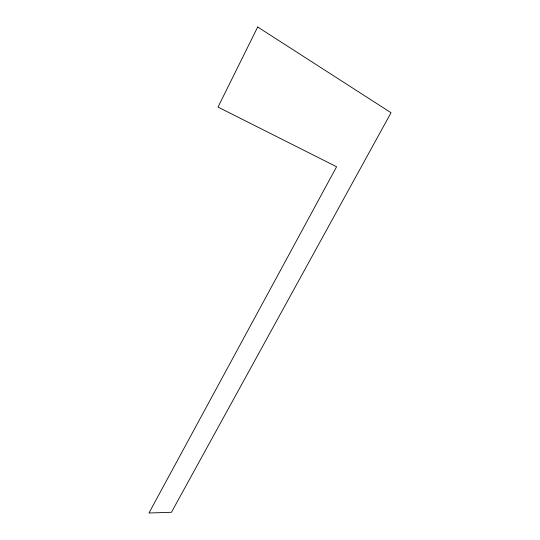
<?xml version="1.0" encoding="UTF-8"?>
<svg xmlns="http://www.w3.org/2000/svg" width="540" height="540" viewBox="0 0 540 540"><rect width="100%" height="100%" fill="white"/><g stroke="black" fill="none" stroke-linecap="round" stroke-linejoin="round"><path stroke-width="0.81" d="M257.702 27L218.012 107.082L336.589 166.752L148.972 513L171.43 512.298L391.027 112.718L257.702 27"/></g></svg>
